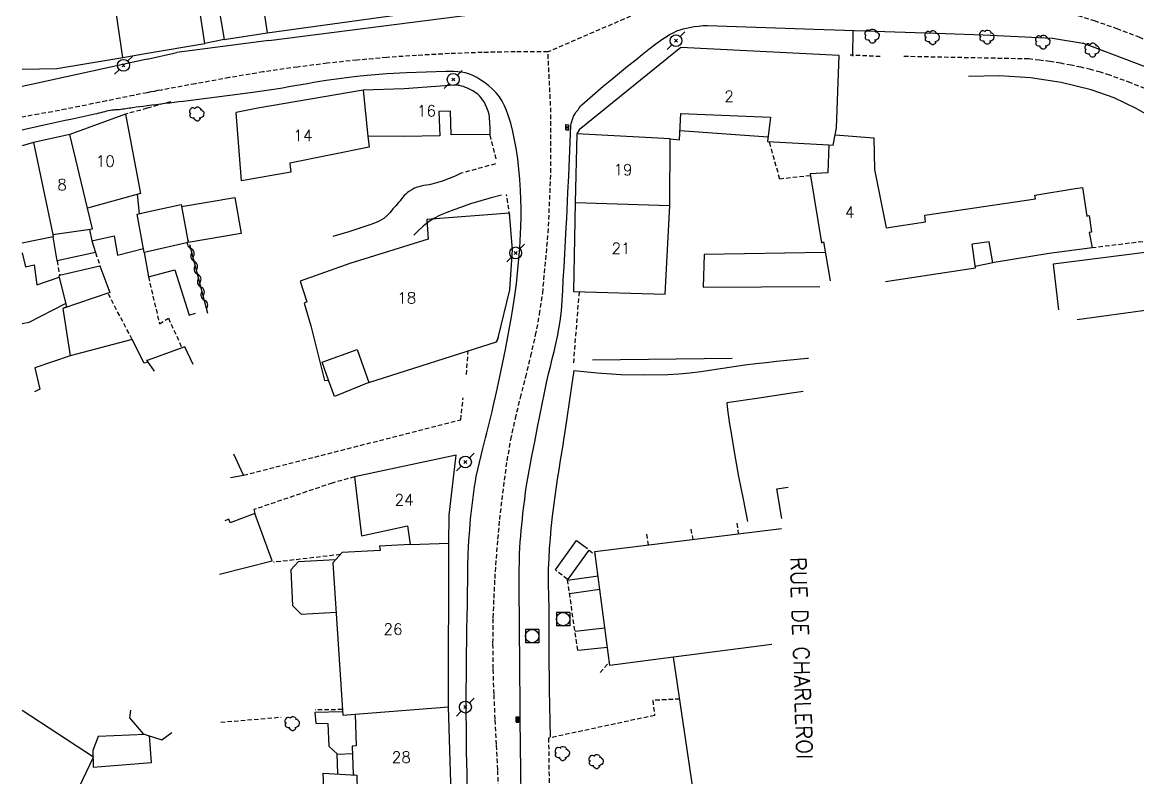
# Model space of a CAD drawing. Header units: millimetres. Extents: x 146997 to 148001, y 141998 to 143001.
# Drawn here: x 147000 to 147125.1, y 142814 to 142898.8 of the extents above; entities that cross this region are included whole.
import ezdxf
from ezdxf.enums import TextEntityAlignment as Align

# ---------------------------------------------------------------- set-up
doc = ezdxf.new("R2010")
doc.units = ezdxf.units.MM
doc.linetypes.add('DASHED', pattern=[0.75, 0.5, -0.25])
doc.layers.get('0').update_dxf_attribs({"linetype": 'CONTINUOUS'})
for name, color, linetype in [('W0001', 6, 'DASHED'), ('W0008', 7, 'CONTINUOUS'), ('W0014', 7, 'CONTINUOUS'), ('W0017', 7, 'CONTINUOUS'), ('W0101', 7, 'CONTINUOUS'), ('W0104', 1, 'CONTINUOUS'), ('W0105', 7, 'CONTINUOUS'), ('W0112', 1, 'DASHED'), ('W0300', 7, 'CONTINUOUS'), ('W0310', 3, 'CONTINUOUS'), ('W0333', 7, 'CONTINUOUS'), ('W0401', 7, 'CONTINUOUS'), ('W0420', 7, 'CONTINUOUS'), ('W0473', 7, 'CONTINUOUS'), ('W0989', 7, 'CONTINUOUS'), ('W0991', 7, 'CONTINUOUS'), ('W1102', 7, 'CONTINUOUS')]:
    doc.layers.add(name, color=color, linetype=linetype)
doc.styles.get("Standard").update_dxf_attribs({"font": 'romans.shx', "width": 0.85})

# ---------------------------------------------------------------- blocks, each defined once
blk = doc.blocks.new('T401')
for p, q in [((-0.3, 0.3), (0, 0.3)), ((-0.3, -0.25), (-0.3, 0.3)), ((-0.3, 0.15), (0, 0.15)), ((-0.3, 0), (0, 0)), ((0, 0.3), (0, -0.25)), ((-0.3, -0.15), (0, -0.15)), ((-0.3, -0.25), (-0.3, -0.3)), ((-0.3, -0.3), (0, -0.3)), ((0, -0.3), (0, -0.25))]:
    blk.add_line(p, q)
blk = doc.blocks.new('T420')
for p, q in [((0.75, 0.75), (-0.75, 0.75)), ((-0.75, 0.75), (-0.75, -0.75)), ((0.75, 0.75), (0.75, -0.75)), ((0.75, -0.75), (-0.75, -0.75))]:
    blk.add_line(p, q)
blk.add_ellipse((0, 0), major_axis=(-0.53, 0.53), ratio=1, start_param=3.926991, end_param=10.210176)
blk = doc.blocks.new('T300')
for p, q in [((-0.8, 0.51), (-0.86, 0.34)), ((-0.86, 0.34), (-0.86, 0.17)), ((-0.86, 0.17), (-0.74, 0.06)), ((-0.69, 0.63), (-0.8, 0.51)), ((-0.8, -0.06), (-0.74, 0.06)), ((-0.74, 0.06), (-0.69, 0.11)), ((-0.57, 0.69), (-0.69, 0.63)), ((-0.46, 0.69), (-0.57, 0.69)), ((-0.29, 0.63), (-0.46, 0.69)), ((-0.29, 0.63), (-0.17, 0.74)), ((-0.23, 0.57), (-0.29, 0.63)), ((-0.17, 0.74), (-0.06, 0.8)), ((-0.06, 0.8), (0.06, 0.8)), ((0.06, 0.8), (0.23, 0.74)), ((0.23, 0.74), (0.34, 0.63)), ((0.34, 0.63), (0.4, 0.51)), ((0.46, 0.46), (0.34, 0.46)), ((0.4, 0.51), (0.4, 0.46)), ((0.57, 0.4), (0.46, 0.46)), ((0.57, 0.4), (0.69, 0.29)), ((0.69, 0.29), (0.74, 0.17)), ((0.74, 0.06), (0.69, -0.17)), ((0.74, 0.17), (0.74, 0.06)), ((-0.8, -0.17), (-0.8, -0.06)), ((-0.8, -0.23), (-0.8, -0.17)), ((-0.74, -0.34), (-0.8, -0.23)), ((-0.69, -0.4), (-0.74, -0.34)), ((-0.51, -0.46), (-0.69, -0.4)), ((-0.4, -0.46), (-0.51, -0.46)), ((-0.4, -0.46), (-0.34, -0.46)), ((-0.34, -0.46), (-0.34, -0.4)), ((-0.34, -0.51), (-0.34, -0.46)), ((-0.29, -0.63), (-0.34, -0.51)), ((-0.17, -0.74), (-0.29, -0.63)), ((-0.06, -0.8), (-0.17, -0.74)), ((0.06, -0.8), (-0.06, -0.8)), ((0.17, -0.74), (0.06, -0.8)), ((0.23, -0.69), (0.17, -0.74)), ((0.29, -0.46), (0.23, -0.46)), ((0.29, -0.63), (0.23, -0.69)), ((0.46, -0.4), (0.29, -0.46)), ((0.34, -0.51), (0.29, -0.63)), ((0.34, -0.51), (0.34, -0.46)), ((0.57, -0.34), (0.46, -0.4)), ((0.63, -0.29), (0.57, -0.34)), ((0.69, -0.17), (0.63, -0.29))]:
    blk.add_line(p, q)
blk = doc.blocks.new('T473')
for p, q in [((-0.166667, 0.166667), (0.166667, -0.166667)), ((-0.166667, -0.166667), (0.166667, 0.166667)), ((0.500001, 0.500001), (1.000002, 1.000002)), ((-1.000002, -1.000002), (-0.500001, -0.500001))]:
    blk.add_line(p, q)
blk.add_ellipse((0, 0), major_axis=(0.471405, 0.471405), ratio=1, start_param=5.4977871438, end_param=11.780972451)
blk = doc.blocks.new('t310o')
at = {"color": 0, "linetype": 'Continuous'}
for centre, start, end in [((-0.5, 0.38), 216.8699, 323.1304), ((0.5, -0.37), 36.8699, 143.1303)]:
    blk.add_arc(centre, 0.625, start, end, dxfattribs=at)

msp = doc.modelspace()

# ---------------------------------------------------------------- linework, layer by layer
at = {"layer": 'W0001'}
for points in [[(147069.6, 142900.02), (147095.77, 142901.08), (147115.1, 142900.4), (147117.68, 142899.72), (147120.23, 142898.94), (147122.75, 142898.07), (147125.23, 142897.11), (147127.44, 142896.14), (147129.61, 142895.08), (147131.75, 142893.96), (147133.86, 142892.79), (147137.07, 142890.98), (147140.28, 142889.13), (147143.41, 142887.14), (147146.37, 142884.91), (147149.45, 142882.2), (147152.36, 142879.29), (147155.07, 142876.21), (147157.58, 142872.96)], [(147069.6, 142900.02), (147058.96, 142895.44)], [(147058.96, 142895.44), (147055.28, 142895.44), (147051.59, 142895.37), (147047.91, 142895.24), (147044.23, 142895.04), (147040.87, 142894.81), (147037.53, 142894.51), (147034.19, 142894.16), (147030.86, 142893.74), (147027.03, 142893.19), (147023.22, 142892.55), (147019.41, 142891.86), (147015.61, 142891.16), (147015.21, 142891.09), (147014.8, 142891.01), (147014.4, 142890.94), (147014, 142890.86)], [(147053.44, 142812.09), (147053.33, 142814.93), (147053.19, 142817.76), (147053.04, 142820.6), (147052.91, 142823.44), (147052.82, 142826.28), (147052.79, 142829.13), (147052.83, 142831.97), (147052.91, 142834.18), (147053.02, 142836.39), (147053.17, 142838.6), (147053.35, 142840.8), (147053.56, 142843), (147053.81, 142845.2), (147054.08, 142847.4), (147054.39, 142849.59), (147054.8, 142851.96), (147055.31, 142854.31), (147055.87, 142856.64), (147056.46, 142858.97), (147057.04, 142861.3), (147057.57, 142863.65), (147058.03, 142866.01), (147058.37, 142868.39), (147058.99, 142875.14), (147059.29, 142881.91), (147059.29, 142888.68), (147058.96, 142895.44)], [(147014, 142890.86), (147012.48, 142890.56), (147010.97, 142890.26), (147009.45, 142889.94), (147007.94, 142889.63), (147006.42, 142889.32), (147004.9, 142889.02), (147003.38, 142888.73), (147001.86, 142888.46), (147000, 142888.13)]]:
    msp.add_lwpolyline(points, dxfattribs=at)
at = {"layer": 'W0008'}
for points in [[(147027.66, 142896.71), (147052.54, 142899.88)], [(147027.66, 142896.71), (147017.34, 142895.35)], [(147130.38, 142892.09), (147118.97, 142896.42)], [(147013.99, 142894.61), (147017.34, 142895.35)], [(147013.99, 142894.61), (147001.03, 142891.78)]]:
    msp.add_lwpolyline(points, dxfattribs=at)
at = {"layer": 'W0014'}
for points in [[(147062.77, 142889.51), (147063.37, 142890.04), (147063.97, 142890.56), (147064.57, 142891.07), (147065.17, 142891.59), (147066.07, 142892.34), (147066.98, 142893.08), (147067.88, 142893.82), (147068.8, 142894.55), (147069.54, 142895.15), (147070.29, 142895.75), (147071.05, 142896.34), (147071.83, 142896.89), (147072.22, 142897.13), (147072.61, 142897.37), (147073.01, 142897.59), (147073.43, 142897.78), (147073.78, 142897.91), (147074.13, 142898.01), (147074.49, 142898.1), (147074.85, 142898.18), (147075.35, 142898.27), (147075.85, 142898.33), (147076.36, 142898.38), (147076.87, 142898.41)], [(147076.87, 142898.41), (147088.83, 142898), (147103.55, 142897.49), (147107.79, 142897.35), (147115.55, 142896.97), (147118.97, 142896.42)], [(147047.52, 142893.22), (147045.31, 142893.18), (147043.09, 142893.09), (147040.88, 142892.97), (147038.67, 142892.8), (147037.52, 142892.68), (147036.38, 142892.54), (147035.23, 142892.38), (147034.09, 142892.22), (147033.39, 142892.11), (147032.69, 142891.99), (147031.99, 142891.87), (147031.28, 142891.75), (147030.58, 142891.62), (147029.88, 142891.5), (147029.18, 142891.38), (147028.48, 142891.27), (147025.87, 142890.9), (147023.27, 142890.55), (147020.66, 142890.22), (147018.05, 142889.89), (147017.54, 142889.83), (147017.04, 142889.76), (147016.53, 142889.7), (147016.03, 142889.64), (147015.52, 142889.57), (147015.01, 142889.51), (147014.51, 142889.45), (147014, 142889.38)], [(147049.88, 142814.56), (147049.84, 142816.91), (147049.82, 142819.26), (147049.8, 142821.61), (147049.8, 142823.95), (147049.81, 142825.3), (147049.82, 142826.65), (147049.83, 142828), (147049.85, 142829.34), (147049.87, 142830.69), (147049.89, 142832.03), (147049.92, 142833.38), (147049.94, 142834.73), (147049.96, 142836.2), (147049.99, 142837.68), (147050.02, 142839.16), (147050.09, 142840.63), (147050.18, 142841.85), (147050.29, 142843.06), (147050.42, 142844.27), (147050.56, 142845.47), (147050.64, 142846.06), (147050.72, 142846.65), (147050.82, 142847.24), (147050.92, 142847.82), (147051.09, 142848.61), (147051.27, 142849.39), (147051.46, 142850.18), (147051.65, 142850.96), (147051.8, 142851.55), (147051.94, 142852.14), (147052.09, 142852.73), (147052.24, 142853.32), (147052.39, 142853.91), (147052.54, 142854.5), (147052.69, 142855.09), (147052.83, 142855.68), (147053.19, 142857.26), (147053.54, 142858.85), (147053.87, 142860.44), (147054.19, 142862.04), (147054.53, 142863.88), (147054.86, 142865.73), (147055.16, 142867.58), (147055.42, 142869.44), (147055.51, 142870.24), (147055.59, 142871.03), (147055.67, 142871.83), (147055.74, 142872.63), (147055.79, 142873.43), (147055.84, 142874.23), (147055.88, 142875.03), (147055.92, 142875.84), (147055.94, 142876.86), (147055.95, 142877.88), (147055.93, 142878.91), (147055.89, 142879.93), (147055.81, 142881.11), (147055.71, 142882.29), (147055.57, 142883.46), (147055.39, 142884.63), (147055.22, 142885.57), (147055.03, 142886.5), (147054.79, 142887.43), (147054.5, 142888.34), (147054.3, 142888.87), (147054.08, 142889.4), (147053.82, 142889.91), (147053.52, 142890.39), (147053.15, 142890.84), (147052.74, 142891.26), (147052.31, 142891.63), (147051.85, 142891.99), (147051.44, 142892.28), (147051, 142892.55), (147050.55, 142892.79), (147050.08, 142892.98), (147049.67, 142893.1), (147049.25, 142893.16), (147048.84, 142893.2), (147048.42, 142893.23), (147048.2, 142893.24), (147047.97, 142893.24), (147047.75, 142893.24), (147047.52, 142893.22)], [(147001.03, 142891.78), (147000, 142891.56)], [(147014, 142889.38), (147013.59, 142889.33), (147013.17, 142889.28), (147012.76, 142889.22), (147012.35, 142889.17), (147012.16, 142889.14), (147011.98, 142889.11), (147011.8, 142889.08), (147011.61, 142889.05), (147011.43, 142889.03), (147011.25, 142889), (147011.06, 142888.97), (147010.88, 142888.95), (147010.76, 142888.94), (147010.64, 142888.93), (147010.52, 142888.92), (147010.39, 142888.92), (147010.27, 142888.91), (147010.15, 142888.9), (147010.03, 142888.89), (147009.91, 142888.87), (147009.68, 142888.83), (147009.46, 142888.78), (147009.24, 142888.73), (147009.02, 142888.67), (147008.8, 142888.62), (147008.58, 142888.56), (147008.36, 142888.5), (147008.14, 142888.45), (147007.47, 142888.3), (147006.8, 142888.15), (147006.13, 142888.01), (147005.46, 142887.87), (147004.79, 142887.73), (147004.12, 142887.59), (147003.45, 142887.44), (147002.78, 142887.3), (147002.28, 142887.18), (147001.78, 142887.07), (147001.28, 142886.95), (147000.78, 142886.83), (147000.28, 142886.72), (147000, 142886.65)], [(147061.54, 142887.19), (147061.58, 142887.39), (147061.63, 142887.58), (147061.69, 142887.78), (147061.75, 142887.97), (147061.79, 142888.09), (147061.84, 142888.21), (147061.89, 142888.33), (147061.96, 142888.45), (147062.04, 142888.58), (147062.14, 142888.7), (147062.24, 142888.82), (147062.33, 142888.94), (147062.44, 142889.08), (147062.55, 142889.23), (147062.66, 142889.37), (147062.77, 142889.51)], [(147055.94, 142811.96), (147055.92, 142814.82), (147055.89, 142817.69), (147055.86, 142820.55), (147055.85, 142822.04), (147055.84, 142823.54), (147055.82, 142825.03), (147055.8, 142826.52), (147055.79, 142828.02), (147055.78, 142829.51), (147055.77, 142831), (147055.76, 142832.5), (147055.74, 142834.01), (147055.72, 142835.52), (147055.72, 142837.03), (147055.75, 142838.54), (147055.78, 142839.19), (147055.82, 142839.83), (147055.86, 142840.47), (147055.92, 142841.12), (147055.97, 142841.76), (147056.03, 142842.4), (147056.1, 142843.04), (147056.16, 142843.68), (147056.25, 142844.47), (147056.35, 142845.25), (147056.45, 142846.04), (147056.57, 142846.82), (147056.85, 142848.45), (147057.16, 142850.08), (147057.48, 142851.7), (147057.8, 142853.33), (147058.06, 142854.62), (147058.32, 142855.91), (147058.58, 142857.2), (147058.85, 142858.49), (147059.03, 142859.33), (147059.23, 142860.17), (147059.44, 142861.01), (147059.64, 142861.85), (147059.84, 142862.69), (147060.03, 142863.53), (147060.19, 142864.38), (147060.33, 142865.23), (147060.47, 142866.38), (147060.55, 142867.53), (147060.62, 142868.69), (147060.68, 142869.84), (147060.78, 142871.32), (147060.86, 142872.8), (147060.94, 142874.28), (147061.01, 142875.76), (147061.06, 142876.74), (147061.11, 142877.71), (147061.15, 142878.69), (147061.2, 142879.67), (147061.29, 142881.55), (147061.37, 142883.43), (147061.46, 142885.31), (147061.54, 142887.19)], [(147061.86, 142859.71), (147061.61, 142857.93), (147061.35, 142856.15), (147061.08, 142854.37), (147060.82, 142852.59), (147060.72, 142851.96), (147060.61, 142851.32), (147060.51, 142850.69), (147060.41, 142850.05), (147060.3, 142849.42), (147060.2, 142848.79), (147060.1, 142848.15), (147060.01, 142847.52), (147059.81, 142846.13), (147059.62, 142844.75), (147059.45, 142843.37), (147059.3, 142841.98), (147059.2, 142840.85), (147059.11, 142839.73), (147059.04, 142838.6), (147059, 142837.46), (147058.99, 142836.78), (147058.99, 142836.1), (147058.99, 142835.42), (147059.01, 142834.73), (147059.02, 142834.05), (147059.04, 142833.37), (147059.05, 142832.68), (147059.06, 142832), (147059.06, 142831.21), (147059.06, 142830.42), (147059.06, 142829.64), (147059.06, 142828.85), (147059.06, 142828.06), (147059.07, 142827.27), (147059.07, 142826.48), (147059.08, 142825.69), (147059.1, 142823.91), (147059.13, 142822.13), (147059.16, 142820.35), (147059.2, 142818.57)], [(147050.08, 142783.64), (147050.13, 142797.73), (147049.88, 142814.56)]]:
    msp.add_lwpolyline(points, dxfattribs=at)
at = {"layer": 'W0017'}
for points in [[(147049.21, 142881.82), (147048.55, 142881.51), (147047.88, 142881.23), (147047.19, 142880.97), (147046.5, 142880.74), (147046.21, 142880.66), (147045.92, 142880.6), (147045.63, 142880.54), (147045.34, 142880.49), (147045.04, 142880.44), (147044.75, 142880.38), (147044.46, 142880.31), (147044.18, 142880.21), (147043.92, 142880.1), (147043.68, 142879.97), (147043.44, 142879.82), (147043.22, 142879.66), (147043.03, 142879.49), (147042.85, 142879.32), (147042.69, 142879.13), (147042.53, 142878.94), (147042.37, 142878.75), (147042.21, 142878.56), (147042.06, 142878.37), (147041.89, 142878.19), (147041.57, 142877.82), (147041.26, 142877.43), (147040.92, 142877.07), (147040.54, 142876.75), (147040.04, 142876.46), (147039.51, 142876.24), (147038.97, 142876.05), (147038.43, 142875.86), (147037.54, 142875.55), (147036.64, 142875.26), (147035.73, 142874.99), (147034.82, 142874.74)], [(147053.74, 142879.38), (147052.58, 142879.08), (147051.43, 142878.74), (147050.28, 142878.38), (147049.15, 142877.99), (147048.39, 142877.72), (147047.62, 142877.44), (147046.87, 142877.13), (147046.15, 142876.74), (147045.54, 142876.34), (147044.97, 142875.9), (147044.43, 142875.41), (147043.92, 142874.89)], [(147061.86, 142859.71), (147064.49, 142859.43), (147067.12, 142859.26), (147069.76, 142859.2), (147072.4, 142859.25), (147073.64, 142859.32), (147074.88, 142859.44), (147076.12, 142859.6), (147077.35, 142859.77), (147078.58, 142859.96), (147079.81, 142860.15), (147081.05, 142860.33), (147082.28, 142860.48), (147083.44, 142860.61), (147084.6, 142860.74), (147085.76, 142860.86), (147086.93, 142860.97), (147088.09, 142861.09), (147088.19, 142861.1)], [(147087.59, 142857.35), (147086.27, 142857.15), (147082.64, 142856.61), (147079.01, 142856.07)], [(147079.01, 142856.07), (147079.11, 142855.28), (147079.22, 142854.49), (147079.34, 142853.7), (147079.47, 142852.91), (147079.9, 142850.37), (147080.35, 142847.83), (147080.84, 142845.29), (147081.34, 142842.76)]]:
    msp.add_lwpolyline(points, dxfattribs=at)
at = {"layer": 'W0101'}
for points in [[(147022.66, 142896.82), (147020.49, 142896.38), (147018.89, 142906.69), (147018.55, 142906.66), (147018.27, 142908.49), (147018.39, 142909.26), (147018.85, 142909.05), (147018.83, 142908.62), (147025.38, 142909.81), (147025.79, 142907.3), (147025.77, 142906.33)], [(147011.26, 142894.82), (147009.64, 142906.01)], [(147027.46, 142897.57), (147042.12, 142899.59)], [(147022.66, 142896.82), (147027.46, 142897.57)], [(147000, 142893.51), (147003.86, 142893.56), (147011.26, 142894.82)], [(147091.63, 142895.03), (147073.88, 142895.92), (147062.47, 142886.71), (147062.2, 142886.23)], [(147091.17, 142886.15), (147091.32, 142886.92), (147091.63, 142895.03)], [(147038.24, 142891.15), (147026.41, 142889.11), (147024, 142888.65)], [(147048.42, 142891.7), (147042.83, 142891.31), (147038.24, 142891.15)], [(147052.48, 142886.12), (147052.48, 142886.43), (147052.47, 142886.74), (147052.46, 142887.05), (147052.44, 142887.36), (147052.43, 142887.63), (147052.42, 142887.9), (147052.4, 142888.17), (147052.36, 142888.43), (147052.25, 142888.8), (147052.12, 142889.16), (147051.97, 142889.5), (147051.79, 142889.84), (147051.63, 142890.07), (147051.47, 142890.29), (147051.28, 142890.49), (147051.08, 142890.68), (147050.81, 142890.88), (147050.52, 142891.06), (147050.23, 142891.22), (147049.92, 142891.37), (147049.72, 142891.46), (147049.5, 142891.54), (147049.28, 142891.6), (147049.06, 142891.66), (147048.9, 142891.68), (147048.74, 142891.7), (147048.58, 142891.71), (147048.42, 142891.7)], [(147038.76, 142886), (147038.89, 142884.74), (147030.01, 142882.96), (147030.03, 142882.58), (147030.11, 142881.96), (147024.6, 142880.97), (147024, 142888.65)], [(147052.48, 142886.18), (147048.09, 142886.14), (147048.02, 142888.79), (147046.73, 142888.74), (147046.83, 142886.04), (147042.83, 142885.96)], [(147011.59, 142888.45), (147005.33, 142886.16), (147005.32, 142886.16)], [(147011.59, 142888.45), (147013.27, 142879.57), (147007.33, 142877.91)], [(147072.67, 142885.67), (147073.7, 142885.59), (147073.85, 142888.54)], [(147073.85, 142888.54), (147083.94, 142888.1), (147083.58, 142885.39), (147090.47, 142885)], [(147005.32, 142886.16), (147001.24, 142885.27)], [(147062.2, 142886.23), (147062.03, 142878.54)], [(147091.17, 142886.15), (147095.5, 142885.81), (147095.58, 142882.23), (147096.9, 142875.69), (147101.3, 142876.39), (147101.23, 142877.12), (147113.66, 142878.97), (147113.58, 142879.36), (147118.11, 142880.13), (147118.9, 142880.22), (147119.41, 142877.01), (147119.67, 142877.08), (147119.93, 142875.22), (147119.67, 142875.19), (147120.02, 142873.46), (147115.19, 142872.82), (147109.02, 142871.82), (147108.86, 142871.79)], [(147001.24, 142885.27), (147000, 142884.91)], [(147042.83, 142885.96), (147038.76, 142886)], [(147072.64, 142878.2), (147072.67, 142885.67)], [(147090.47, 142885), (147090.34, 142881.86), (147088.36, 142881.76), (147089.64, 142874.04), (147089.85, 142874.12), (147090.61, 142869.75)], [(147062.03, 142878.54), (147061.82, 142868.55)], [(147003.42, 142874.95), (147007.89, 142875.59), (147007.33, 142877.91)], [(147038.86, 142858.34), (147053.19, 142862.9), (147053.39, 142863.36), (147054.69, 142868.76), (147054.98, 142873.23), (147054.66, 142877.34), (147045.38, 142876.62), (147045.52, 142874.43), (147036.75, 142871.72), (147031.17, 142869.71), (147031.91, 142867.41), (147031.61, 142867.25), (147032.35, 142864.71), (147033.91, 142858.58), (147034.35, 142858.63)], [(147061.82, 142868.55), (147072.12, 142868.26), (147072.64, 142878.2)], [(147003.42, 142874.95), (147003.45, 142874.7), (147000, 142873.99)], [(147096.82, 142869.69), (147106.91, 142871.21), (147106.53, 142873.88)], [(147108.86, 142871.79), (147108.44, 142874.13), (147106.53, 142873.88)], [(147033.64, 142860.65), (147037.56, 142862.06), (147038.86, 142858.34)], [(147034.35, 142858.63), (147033.64, 142860.65)], [(147047.86, 142840.33), (147047.87, 142843.47), (147048.64, 142849.9), (147048.67, 142850.19), (147037.27, 142847.77), (147038.05, 142841.16), (147043.22, 142842.27), (147043.49, 142840.19)], [(147073.05, 142827.54), (147065.91, 142826.61), (147064.22, 142839.42), (147085.15, 142841.98)], [(147043.49, 142840.19), (147040.07, 142840.02), (147040.13, 142839.52), (147035.89, 142839.28), (147034.83, 142838.14), (147035.95, 142821.05), (147037.33, 142821.16)], [(147047.81, 142821.99), (147047.86, 142840.33)], [(147084.6, 142791.45), (147060.3, 142787.98), (147059.25, 142795.1), (147071.38, 142796.87), (147071.19, 142798.43), (147077.22, 142799.24), (147073.05, 142827.54)], [(147000.99, 142802.35), (147004.66, 142809.37), (147008, 142816.32), (147000, 142821.56)], [(147037.33, 142821.16), (147037.45, 142817.59), (147036.99, 142817.57), (147037.1, 142814.38), (147037.54, 142814.33), (147037.59, 142810.66), (147040.15, 142810.74)], [(147048.14, 142811.01), (147047.81, 142821.99)]]:
    msp.add_lwpolyline(points, dxfattribs=at)
at = {"layer": 'W0104'}
for points in [[(147014, 142895.28), (147020.49, 142896.38)], [(147011.26, 142894.82), (147014, 142895.28)], [(147083.65, 142885.88), (147073.75, 142886.58)], [(147013.16, 142877.29), (147012.93, 142879.47)], [(147017.87, 142878.08), (147023.83, 142879.1), (147024.54, 142875.06), (147018.59, 142874.05)], [(147012.87, 142877.23), (147014, 142877.48)], [(147014, 142877.48), (147017.82, 142878.33), (147018.59, 142874.05), (147014, 142873.02)], [(147014, 142873.02), (147013.68, 142872.95), (147012.87, 142877.23)], [(147007.55, 142875.52), (147007.8, 142874.23), (147010.29, 142874.82), (147010.67, 142872.64), (147013.6, 142873.39)], [(147007.8, 142874.23), (147008.22, 142872.92), (147003.9, 142872), (147003.45, 142874.7)], [(147133.91, 142873.96), (147115.64, 142871.63), (147116.21, 142866.51)], [(147118.32, 142865.43), (147126.51, 142866.53), (147126.77, 142864.71), (147128.52, 142864.92), (147129.81, 142854.9), (147136.15, 142855.88), (147133.91, 142873.96)], [(147000, 142872.91), (147000.34, 142871.32), (147001.32, 142871.55), (147001.62, 142869.3), (147004.14, 142870.18), (147004.95, 142866.85), (147004.56, 142866.65), (147005.37, 142861.34)], [(147013.68, 142872.95), (147014, 142871.05)], [(147090.05, 142872.93), (147076.5, 142872.7), (147076.37, 142869.06), (147089.46, 142869.11)], [(147004.14, 142870.18), (147004.18, 142870.39), (147008.71, 142871.44), (147009.8, 142868.47), (147004.56, 142866.65)], [(147014, 142871.05), (147014.14, 142870.22), (147017.11, 142871), (147018.71, 142865.92), (147019.41, 142866.13)], [(147108.86, 142871.79), (147106.89, 142871.35)], [(147000, 142864.99), (147000.76, 142865.12), (147004.86, 142867.21)], [(147014, 142860.59), (147013.68, 142860.51), (147012.32, 142863.19), (147005.37, 142861.34)], [(147019.15, 142860.38), (147018.24, 142862.36), (147014, 142860.84)], [(147053.39, 142863.36), (147053.19, 142862.9)], [(147005.37, 142861.34), (147001.39, 142860.01), (147001.97, 142857.61), (147001.36, 142857.32)], [(147014, 142860.84), (147013.94, 142860.82)], [(147013.94, 142860.82), (147014, 142860.74)], [(147014, 142860.74), (147014.79, 142859.63)], [(147038.86, 142858.34), (147035, 142856.77), (147034.35, 142858.63)], [(147023.37, 142847.7), (147024.82, 142847.96), (147023.74, 142850.32)], [(147085.2, 142843.09), (147084.62, 142846.44), (147085.89, 142846.6)], [(147022.1, 142836.85), (147028.03, 142838.36), (147026.1, 142843.65)], [(147026.1, 142843.65), (147023.3, 142842.62), (147023.17, 142843.02), (147022.7, 142842.86)], [(147035.14, 142838.47), (147030.96, 142838.26), (147030.13, 142837.33), (147030.32, 142833.33), (147031.29, 142832.37), (147035.19, 142832.6)], [(147012.15, 142821.59), (147012.01, 142820.76), (147013.54, 142818.97), (147014, 142818.82)], [(147035.93, 142821.42), (147032.81, 142821.36), (147032.92, 142820.15), (147034.28, 142820.13), (147034.39, 142817.58), (147035.35, 142816.67), (147037.02, 142816.75)], [(147013.78, 142818.89), (147008.52, 142818.64), (147007.92, 142817.08), (147007.93, 142815.23), (147014, 142815.69)], [(147014, 142818.82), (147015.66, 142818.28), (147016.79, 142819.09)], [(147014, 142815.69), (147014.49, 142815.73), (147014.25, 142818.74)], [(147035.29, 142816.73), (147035.34, 142814.45)], [(147037.75, 142810.66), (147033.93, 142810.54), (147033.76, 142814.54), (147037.54, 142814.33)]]:
    msp.add_lwpolyline(points, dxfattribs=at)
at = {"layer": 'W0105'}
for points in [[(147059.81, 142837.33), (147062.17, 142840.65), (147063, 142840.04)], [(147061.16, 142836.19), (147063.58, 142839.57)], [(147061.16, 142836.19), (147064.58, 142836.67)], [(147064.78, 142835.15), (147061.38, 142834.67)], [(147062, 142830.46), (147065.35, 142830.85)], [(147062.31, 142828.32), (147065.64, 142828.67)]]:
    msp.add_lwpolyline(points, dxfattribs=at)
at = {"layer": 'W0112'}
for points in [[(147096.23, 142894.91), (147092.85, 142895.07)], [(147112.89, 142894.64), (147098.88, 142894.92)], [(147126.62, 142891.04), (147124.32, 142891.97), (147121.99, 142892.81), (147120.92, 142893.16), (147119.84, 142893.45), (147118.75, 142893.71), (147117.65, 142893.94), (147116.47, 142894.16), (147115.28, 142894.35), (147114.09, 142894.51), (147112.89, 142894.64)], [(147016.65, 142889.85), (147014, 142889.12)], [(147014, 142889.12), (147011.59, 142888.45)], [(147053.16, 142883.44), (147052.48, 142886.12)], [(147088.4, 142881.55), (147084.97, 142881.18), (147083.78, 142885.38)], [(147053.07, 142882.88), (147049.21, 142881.82)], [(147054.68, 142877.04), (147054.3, 142879.46)], [(147145.85, 142872.54), (147138.07, 142871.53), (147137.58, 142875.62), (147118.94, 142873.32)], [(147008.22, 142872.92), (147008.71, 142871.44)], [(147003.9, 142872), (147004.18, 142870.39)], [(147014.14, 142870.22), (147015.38, 142864.93), (147016.38, 142865.59), (147017.91, 142862.24)], [(147012.32, 142863.19), (147009.64, 142868.3)], [(147062.45, 142868.53), (147061.79, 142860.34)], [(147049.81, 142859.24), (147050.02, 142861.89)], [(147049.17, 142854.18), (147049.45, 142856.62)], [(147024.82, 142847.96), (147049.17, 142854.18)], [(147037.27, 142847.77), (147034.74, 142847.08)], [(147034.74, 142847.08), (147025.98, 142844.11), (147026.1, 142843.65)], [(147080.16, 142842.57), (147080.29, 142841.39)], [(147070, 142841.35), (147070.21, 142840.15)], [(147074.98, 142841.92), (147075.2, 142840.76)], [(147063, 142840.04), (147064.28, 142839.01)], [(147035.69, 142839.06), (147028.17, 142838.19)], [(147062.31, 142828.32), (147061.14, 142836.28), (147059.81, 142837.33)], [(147064.8, 142825.83), (147065.86, 142826.98)], [(147073.74, 142822.85), (147070.71, 142822.7), (147070.92, 142821.02), (147059.03, 142818.47)], [(147035.89, 142821.67), (147032.84, 142821.64)], [(147022.26, 142820.26), (147029.03, 142820.83)], [(147059.03, 142818.47), (147059.27, 142797.73)]]:
    msp.add_lwpolyline(points, dxfattribs=at)
at = {"layer": 'W0300'}
for points in [[(147137.96, 142880.78), (147135.95, 142882.28), (147133.89, 142883.72), (147131.79, 142885.09), (147129.64, 142886.39), (147127.3, 142887.75), (147124.92, 142889.08), (147122.46, 142890.27), (147119.89, 142891.19), (147116.51, 142892.01), (147113.07, 142892.54), (147109.6, 142892.76), (147106.13, 142892.67)], [(147063.96, 142860.91), (147079.63, 142861.07)]]:
    msp.add_lwpolyline(points, dxfattribs=at)
at = {"layer": 'W0310'}
msp.add_lwpolyline([(147018.77, 142873.83), (147020.79, 142866.15)], dxfattribs=at)
at = {"layer": 'W0333'}
msp.add_lwpolyline([(147093.14, 142897.87), (147093.11, 142894.96)], dxfattribs=at)
at = {"layer": 'W1102'}
for points in [[(147026.01, 142904.81), (147021.42, 142904.13), (147022.66, 142896.82)], [(147026.01, 142904.81), (147026.05, 142904.5), (147026.43, 142904.56), (147027.46, 142897.57)], [(147038.24, 142891.15), (147038.76, 142886)], [(147007.33, 142877.91), (147005.32, 142886.16)], [(147072.67, 142885.67), (147062.2, 142886.23)], [(147090.47, 142885), (147090.95, 142884.97), (147091.17, 142886.15)], [(147001.24, 142885.27), (147003.42, 142874.95)], [(147062.03, 142878.54), (147072.64, 142878.2)], [(147043.49, 142840.19), (147047.86, 142840.33)], [(147084.06, 142828.97), (147073.05, 142827.54)], [(147037.33, 142821.16), (147047.81, 142821.99)]]:
    msp.add_lwpolyline(points, dxfattribs=at)

# ---------------------------------------------------------------- block references
at = {"layer": 'W0300'}
for p in [(147095.36, 142897.2), (147102.11, 142897.03), (147108.24, 142897.09), (147114.51, 142896.53), (147120.05, 142895.64), (147019.62, 142888.47), (147030.32, 142820.1), (147060.62, 142816.74), (147064.41, 142815.84)]:
    msp.add_blockref('T300', p, dxfattribs=at)
at = {"layer": 'W0310', "rotation": 284.7006342136411}
for p in [(147018.89, 142873.4), (147019.27, 142871.95), (147019.65, 142870.5), (147020.03, 142869.05), (147020.41, 142867.6)]:
    msp.add_blockref('t310o', p, dxfattribs=at)
at = {"layer": 'W0401'}
for p, rotation in [((147061.26, 142886.97), 357.4634585606672), ((147055.7, 142820.57), 0.4964900932338996)]:
    msp.add_blockref('T401', p, dxfattribs=dict(at, rotation=rotation))
at = {"layer": 'W0420'}
for p in [(147060.65, 142831.82), (147057.18, 142829.91)]:
    msp.add_blockref('T420', p, dxfattribs=at)
at = {"layer": 'W0473'}
for p in [(147073.32, 142896.69), (147011.35, 142893.93), (147048.33, 142892.34), (147055.34, 142872.89), (147049.7, 142849.44), (147049.7, 142821.95)]:
    msp.add_blockref('T473', p, dxfattribs=at)

# ---------------------------------------------------------------- texts
at = {"layer": 'W0989'}
msp.add_text('RUE DE CHARLEROI', height=1.75, rotation=271.8934, dxfattribs=at).set_placement((147086.14, 142838.78))
at = {"layer": 'W0991'}
for s, p in [('2', (147079.28, 142890.45)), ('16', (147045.33, 142888.83)), ('14', (147031.48, 142886.06)), ('10', (147009.31, 142883.18)), ('19', (147067.38, 142882.22)), ('8', (147004.46, 142880.55)), ('4', (147092.81, 142877.46)), ('21', (147067.16, 142873.4)), ('18', (147043.12, 142867.84)), ('24', (147042.83, 142845.19)), ('26', (147041.58, 142830.69)), ('28', (147042.51, 142816.33))]:
    msp.add_text(s, height=1.25, dxfattribs=at).set_placement(p, align=Align.MIDDLE_CENTER)

doc.saveas('drawing.dxf')
